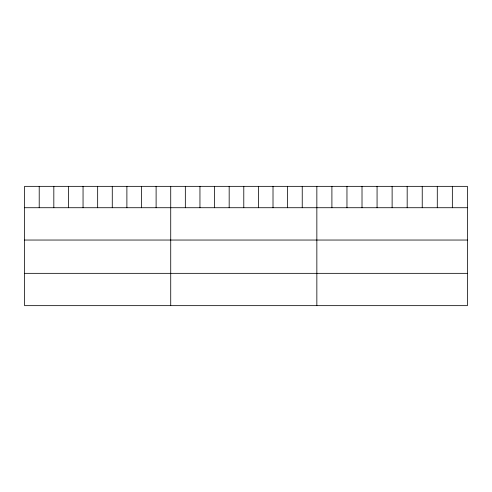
<?xml version="1.0" encoding="UTF-8"?>
<svg xmlns="http://www.w3.org/2000/svg" width="492" height="492" viewBox="0 0 492 492"><rect width="100%" height="100%" fill="white"/><g stroke="black" fill="none" stroke-linecap="round" stroke-linejoin="round"><path stroke-width="0.74" d="M467.4 207.722L467.4 305.655L24.6 305.655L24.6 186.345L467.4 186.345L467.4 207.722L24.6 207.722M24.6 240.041L467.4 240.041M24.6 273.337L467.4 273.337M452.345 186.345L452.345 207.722M437.29 186.345L437.29 207.722M422.234 186.345L422.234 207.722M407.179 186.345L407.179 207.722M392.124 186.345L392.124 207.722M377.069 186.345L377.069 207.722M362.014 186.345L362.014 207.722M346.958 186.345L346.958 207.722M331.903 186.345L331.903 207.722M316.848 186.345L316.848 305.655M302.236 186.345L302.236 207.722M287.623 186.345L287.623 207.722M273.011 186.345L273.011 207.722M258.398 186.345L258.398 207.722M243.786 186.345L243.786 207.722M229.174 186.345L229.174 207.722M214.561 186.345L214.561 207.722M199.949 186.345L199.949 207.722M185.336 186.345L185.336 207.722M170.724 186.345L170.724 305.655M156.112 186.345L156.112 207.722M141.499 186.345L141.499 207.722M126.887 186.345L126.887 207.722M112.274 186.345L112.274 207.722M97.662 186.345L97.662 207.722M83.05 186.345L83.05 207.722M68.437 186.345L68.437 207.722M53.825 186.345L53.825 207.722M39.212 186.345L39.212 207.722"/></g></svg>
